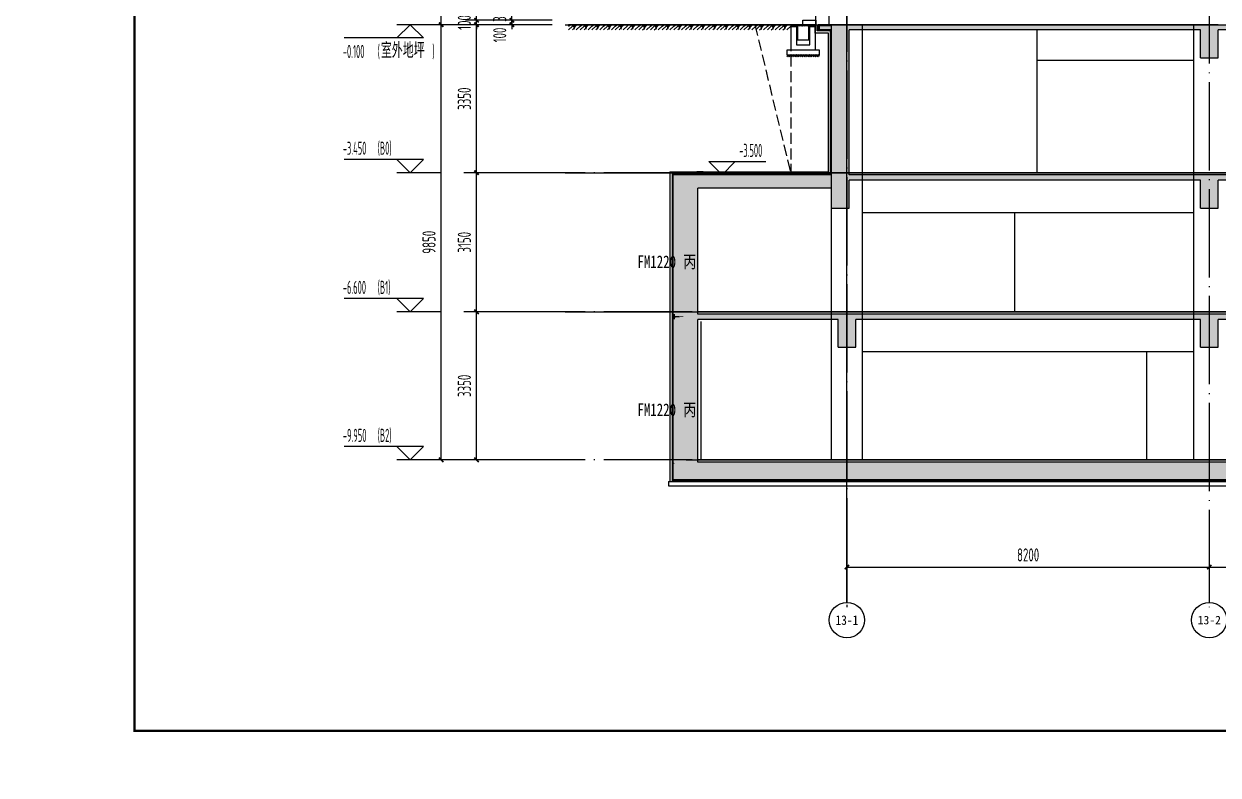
# Model space of a CAD drawing. Extents: x -19968 to 86481, y -139706 to -66979.
# Drawn here: x -18624 to 8400, y -139706 to -122702 of the extents above; entities that cross this region are included whole.
import ezdxf
from ezdxf.enums import TextEntityAlignment as Align

# ---------------------------------------------------------------- set-up
doc = ezdxf.new("R2010")
doc.units = 0
doc.header["$LTSCALE"] = 1000
doc.header["$MEASUREMENT"] = 0
doc.linetypes.add('DASH', pattern=[0.35, 0.25, -0.1])
doc.linetypes.add('DOTE', pattern=[2.42, 2, -0.2, 0.02, -0.2])
for name, color, linetype in [('01-标注_尺寸', 124, 'Continuous'), ('01-标注_标高', 200, 'Continuous'), ('01-标注_轴线坐标', 132, 'Continuous'), ('02-TEXT_标注', 130, 'Continuous'), ('02-TEXT_轴号', 7, 'Continuous'), ('05-填充_天正', 26, 'Continuous'), ('A-C_玻璃幕墙', 140, 'Continuous'), ('A-SUR_保温', 222, 'Continuous'), ('A-SUR_看线', 231, 'Continuous'), ('A-SUR_面层', 191, 'Continuous'), ('A-TECH_结构', 21, 'Continuous'), ('A_STR-砌块墙', 121, 'Continuous'), ('A_STR-砼墙', 51, 'Continuous'), ('AXIS_TEXT', 7, 'Continuous'), ('PUB_WALL', 9, 'Continuous'), ('构造物', 145, 'Continuous')]:
    doc.layers.add(name, color=color, linetype=linetype)
doc.layers.add('04-不打印_辅助线', color=165, linetype='Continuous', plot=False)
doc.layers.add('DIM_MODI', color=2, linetype='Continuous', plot=False)
doc.styles.add('_TCH_AXIS', font='STXIHEI_0.TTF', dxfattribs={"width": 0.75})
doc.styles.add('_TCH_DIM', font='ros1.shx', dxfattribs={"width": 0.75, "bigfont": 'jd.shx'})
doc.styles.add('_TCH_DIM_T3', font='ros1.shx', dxfattribs={"width": 0.705882, "bigfont": 'jd.shx'})
doc.styles.add('COMPLEX', font='COMPLEX')
doc.styles.get("Standard").update_dxf_attribs({"font": 'STXIHEI_0.TTF', "width": 0.75})
doc.dimstyles.new('_TCH_ARCH&&100', dxfattribs={"dimtxt": 297.5, "dimasz": 100, "dimexe": 250, "dimexo": 300, "dimgap": 126.25, "dimtad": 1, "dimdec": 0, "dimzin": 0, "dimdsep": 46, "dimtxsty": '_TCH_DIM_T3', "dimblk": 'ARCHTICK', "dimcen": 0.09, "dimclrt": 7, "dimazin": 2, "dimtfac": 1, "dimtdec": 0, "dimtix": 1, "dimtmove": 2, "dimatfit": 3, "dimfxl": 0, "dimtolj": 1, "dimtzin": 0, "dimarcsym": 0})
doc.dimstyles.new('_TCH_ARCH&&5', dxfattribs={"dimtxt": 14.875, "dimasz": 5, "dimexe": 12.5, "dimexo": 15, "dimgap": 5, "dimtad": 1, "dimdec": 0, "dimzin": 0, "dimdsep": 46, "dimtxsty": '_TCH_DIM_T3', "dimblk": 'ARCHTICK', "dimcen": 0.09, "dimclrt": 7, "dimazin": 2, "dimtfac": 1, "dimtdec": 0, "dimtix": 1, "dimtmove": 2, "dimatfit": 3, "dimfxl": 0, "dimtolj": 1, "dimtzin": 0, "dimarcsym": 0})
pattern_1 = [(45, (4697.017, 670), (-17.96051, 17.96051), []), (45, (4714.977, 670), (-17.96051, 17.96051), [12.7, -6.35])]

# ---------------------------------------------------------------- blocks, each defined once
blk = doc.blocks.new('图框-A1+1-4')
for points, const_width in [([(0, 0), (1051, 0), (1051, 594), (0, 594)], 0.05), ([(976, 584), (25, 584), (25, 10), (976, 10)], 0.5)]:
    blk.add_lwpolyline(points, close=True, dxfattribs=dict(const_width=const_width))
blk = doc.blocks.new('dartt')
at = {"transparency": 33554641}
h = blk.add_hatch(dxfattribs=at)
h.set_pattern_fill('ANSI32', color=26)
h.set_pattern_definition([(45, (1294.211, 122.3605), (-3.367596, 3.367596), []), (45, (1296.4563, 122.3605), (-3.367596, 3.367596), [])])
edge = h.paths.add_edge_path()
edge.add_arc((0, 21), 4, 0, 90)
edge.add_line((0, 25), (0, 0))
edge.add_line((0, 0), (25, 0))
edge.add_arc((21, 0), 4, 0, 90)
edge.add_line((21, 4), (4, 4))
edge.add_line((4, 4), (4, 21))
blk.add_lwpolyline([(0, 25), (0, 0), (25, 0)])
blk.add_lwpolyline([(0, 25), (0, 25, -0.414214), (4, 21), (4, 4), (21, 4, -0.414214), (25, 0), (25, 0)], format="xyb")
blk = doc.blocks.new('$LinePat$素土夯实')
at = {"color": 0}
for p, q in [((0, -210), (210, 0)), ((120, -300), (420, 0)), ((420, 0), (608, -188)), ((495, -300), (795, 0)), ((615, 0), (705, -90)), ((210, -210), (300, -300)), ((315, -105), (502, -293)), ((705, -300), (795, -210))]:
    blk.add_line(p, q, dxfattribs=at)
blk = doc.blocks.new('drsrtg')
at = {"layer": '05-填充_天正'}
h = blk.add_hatch(dxfattribs=at)
h.set_pattern_fill('ANSI33', color=256, scale=8)
h.set_pattern_definition([(45, (4711.517, 670), (-17.96051, 17.96051), []), (45, (4729.477, 670), (-17.96051, 17.96051), [12.7, -6.35])])
h.paths.add_polyline_path([(-608, 580), (-608, 550), (-513, 550), (-513, 580)])
h = blk.add_hatch(dxfattribs=at)
h.set_pattern_fill('ANSI33', color=256, scale=8)
h.set_pattern_definition(pattern_1)
h.paths.add_polyline_path([(-448, 550), (-448, 580), (-498, 580), (-498, 550)])
h = blk.add_hatch(dxfattribs=at)
h.set_pattern_fill('ANSI33', color=256, scale=8)
h.set_pattern_definition(pattern_1)
h.paths.add_polyline_path([(-383, 550), (-383, 580), (-433, 580), (-433, 550)])
h = blk.add_hatch(dxfattribs=at)
h.set_pattern_fill('ANSI33', color=256, scale=8)
h.set_pattern_definition(pattern_1)
h.paths.add_polyline_path([(-318, 550), (-318, 580), (-368, 580), (-368, 550)])
h = blk.add_hatch(dxfattribs=at)
h.set_pattern_fill('ANSI33', color=256, scale=8)
h.set_pattern_definition(pattern_1)
h.paths.add_polyline_path([(-253, 550), (-253, 580), (-303, 580), (-303, 550)])
h = blk.add_hatch(dxfattribs=at)
h.set_pattern_fill('ANSI33', color=256, scale=8)
h.set_pattern_definition([(45, (4721.517, 670), (-17.96051, 17.96051), []), (45, (4739.477, 670), (-17.96051, 17.96051), [12.7, -6.35])])
h.paths.add_polyline_path([(-108, 550), (-108, 580), (-238, 580), (-238, 550)])
blk.add_lwpolyline([(-500, 550), (-500, 240), (-240, 240), (-240, 550)], dxfattribs=at)
at = {"layer": 'A-SUR_面层'}
for p, q in [((-108, 580), (-608, 580)), ((-608, 550), (-608, 580)), ((-108, 550), (-608, 550)), ((-513, 550), (-513, 580)), ((-498, 550), (-498, 580)), ((-448, 550), (-448, 580)), ((-433, 550), (-433, 580)), ((-383, 550), (-383, 580)), ((-368, 550), (-368, 580)), ((-318, 550), (-318, 580)), ((-303, 550), (-303, 580)), ((-253, 550), (-253, 580)), ((-238, 550), (-238, 580)), ((-108, 550), (-108, 580))]:
    blk.add_line(p, q, dxfattribs=at)
at = {"layer": 'A_STR-砌块墙'}
for points in [[(-640, 540), (-520, 540), (-520, 120), (-220, 120), (-220, 540), (-100, 540), (-100, 0), (-640, 0), (-640, 540)], [(-100, 0), (-740, 0), (-740, -100), (0, -100), (0, 0), (-520, 0)]]:
    blk.add_lwpolyline(points, dxfattribs=at)
at = {"layer": 'A-SUR_看线', "xscale": -0.1861635220123852, "yscale": 0.1666666666666667, "zscale": 0.1666666666666667}
for p in [(-592, -100), (-444, -100), (-296, -100), (-148, -100), (0, -100)]:
    blk.add_blockref('$LinePat$素土夯实', p, dxfattribs=at)
at = {"layer": '构造物', "linetype": 'DASH', "ltscale": 0.2}
blk.add_blockref('dartt', (-620, 540), dxfattribs=at)
at = {"layer": '构造物', "linetype": 'DASH', "ltscale": 0.2, "xscale": -1}
blk.add_blockref('dartt', (-100, 540), dxfattribs=at)
blk = doc.blocks.new('_ArchTick')
at = {"color": 0, "linetype": 'ByBlock', "const_width": 0.4}
blk.add_lwpolyline([(-0.5, -0.5), (0.5, 0.5)], dxfattribs=at)
blk = doc.blocks.new('*D52')
at = {"layer": '01-标注_轴线坐标', "color": 0, "lineweight": -2, "transparency": 16777216}
for p, q in [((-6672, -129220), (-8632, -129220)), ((-8382, -132570), (-8382, -129220)), ((-6672, -132570), (-8632, -132570))]:
    blk.add_line(p, q, dxfattribs=at)
at = {"layer": 'Defpoints', "color": 0, "transparency": 16777216}
for p in [(-8382, -129220), (-6372, -129220), (-6372, -132570)]:
    blk.add_point(p, dxfattribs=at)
at = {"layer": '01-标注_轴线坐标', "color": 0, "lineweight": -2, "transparency": 16777216, "xscale": 100, "yscale": 100, "zscale": 100}
for p, rotation in [((-8382, -129220), 90), ((-8382, -132570), 270)]:
    blk.add_blockref('_ArchTick', p, dxfattribs=dict(at, rotation=rotation))
at = {"layer": '01-标注_轴线坐标', "color": 7, "transparency": 16777216, "insert": (-8657, -130895), "char_height": 297.5, "attachment_point": 5, "rotation": 90, "style": '_TCH_DIM_T3'}
blk.add_mtext('\\A1;3350', dxfattribs=at)
blk = doc.blocks.new('*D53')
at = {"layer": '01-标注_轴线坐标', "color": 0, "lineweight": -2, "transparency": 16777216}
for p, q in [((-6672, -126070), (-8632, -126070)), ((-8382, -129220), (-8382, -126070)), ((-6672, -129220), (-8632, -129220))]:
    blk.add_line(p, q, dxfattribs=at)
at = {"layer": 'Defpoints', "color": 0, "transparency": 16777216}
for p in [(-8382, -126070), (-6372, -126070), (-6372, -129220)]:
    blk.add_point(p, dxfattribs=at)
at = {"layer": '01-标注_轴线坐标', "color": 0, "lineweight": -2, "transparency": 16777216, "xscale": 100, "yscale": 100, "zscale": 100}
for p, rotation in [((-8382, -126070), 90), ((-8382, -129220), 270)]:
    blk.add_blockref('_ArchTick', p, dxfattribs=dict(at, rotation=rotation))
at = {"layer": '01-标注_轴线坐标', "color": 7, "transparency": 16777216, "insert": (-8657, -127645), "char_height": 297.5, "attachment_point": 5, "rotation": 90, "style": '_TCH_DIM_T3'}
blk.add_mtext('\\A1;3150', dxfattribs=at)
blk = doc.blocks.new('*D54')
at = {"layer": '01-标注_轴线坐标', "color": 0, "lineweight": -2, "transparency": 16777216}
for p, q in [((-6672, -122720), (-8632, -122720)), ((-8382, -126070), (-8382, -122720)), ((-6672, -126070), (-8632, -126070))]:
    blk.add_line(p, q, dxfattribs=at)
at = {"layer": 'Defpoints', "color": 0, "transparency": 16777216}
for p in [(-8382, -122720), (-6372, -122720), (-6372, -126070)]:
    blk.add_point(p, dxfattribs=at)
at = {"layer": '01-标注_轴线坐标', "color": 0, "lineweight": -2, "transparency": 16777216, "xscale": 100, "yscale": 100, "zscale": 100}
for p, rotation in [((-8382, -122720), 90), ((-8382, -126070), 270)]:
    blk.add_blockref('_ArchTick', p, dxfattribs=dict(at, rotation=rotation))
at = {"layer": '01-标注_轴线坐标', "color": 7, "transparency": 16777216, "insert": (-8657, -124395), "char_height": 297.5, "attachment_point": 5, "rotation": 90, "style": '_TCH_DIM_T3'}
blk.add_mtext('\\A1;3350', dxfattribs=at)
blk = doc.blocks.new('*D55')
at = {"layer": '01-标注_轴线坐标', "color": 0, "lineweight": -2, "transparency": 16777216}
for p, q in [((-6672, -122620), (-8632, -122620)), ((-8382, -122620), (-8382, -122520)), ((-8382, -122720), (-8382, -122620)), ((-6672, -122720), (-8632, -122720)), ((-8382, -122720), (-8382, -122820))]:
    blk.add_line(p, q, dxfattribs=at)
at = {"layer": 'Defpoints', "color": 0, "transparency": 16777216}
for p in [(-8382, -122620), (-6372, -122620), (-6372, -122720)]:
    blk.add_point(p, dxfattribs=at)
at = {"layer": '01-标注_轴线坐标', "color": 0, "lineweight": -2, "transparency": 16777216, "xscale": 100, "yscale": 100, "zscale": 100}
for p, rotation in [((-8382, -122620), 270), ((-8382, -122720), 90)]:
    blk.add_blockref('_ArchTick', p, dxfattribs=dict(at, rotation=rotation))
at = {"layer": '01-标注_轴线坐标', "color": 7, "transparency": 16777216, "insert": (-8657, -122670), "char_height": 297.5, "attachment_point": 5, "rotation": 90, "style": '_TCH_DIM_T3'}
blk.add_mtext('\\A1;100', dxfattribs=at)
blk = doc.blocks.new('*D59')
at = {"layer": '01-标注_轴线坐标', "color": 0, "lineweight": -2, "transparency": 16777216}
for p, q in [((-7472, -122720), (-9432, -122720)), ((-9182, -132570), (-9182, -122720)), ((-7472, -132570), (-9432, -132570))]:
    blk.add_line(p, q, dxfattribs=at)
at = {"layer": 'Defpoints', "color": 0, "transparency": 16777216}
for p in [(-9182, -122720), (-7172, -122720), (-7172, -132570)]:
    blk.add_point(p, dxfattribs=at)
at = {"layer": '01-标注_轴线坐标', "color": 0, "lineweight": -2, "transparency": 16777216, "xscale": 100, "yscale": 100, "zscale": 100}
for p, rotation in [((-9182, -122720), 90), ((-9182, -132570), 270)]:
    blk.add_blockref('_ArchTick', p, dxfattribs=dict(at, rotation=rotation))
at = {"layer": '01-标注_轴线坐标', "color": 7, "transparency": 16777216, "insert": (-9457, -127645), "char_height": 297.5, "attachment_point": 5, "rotation": 90, "style": '_TCH_DIM_T3'}
blk.add_mtext('\\A1;9850', dxfattribs=at)
blk = doc.blocks.new('*D60')
at = {"layer": '01-标注_轴线坐标', "color": 0, "lineweight": -2, "transparency": 16777216}
for p, q in [((-7472, -111920), (-9432, -111920)), ((-9182, -122720), (-9182, -111920)), ((-7472, -122720), (-9432, -122720))]:
    blk.add_line(p, q, dxfattribs=at)
at = {"layer": 'Defpoints', "color": 0, "transparency": 16777216}
for p in [(-9182, -111920), (-7172, -111920), (-7172, -122720)]:
    blk.add_point(p, dxfattribs=at)
at = {"layer": '01-标注_轴线坐标', "color": 0, "lineweight": -2, "transparency": 16777216, "xscale": 100, "yscale": 100, "zscale": 100}
for p, rotation in [((-9182, -111920), 90), ((-9182, -122720), 270)]:
    blk.add_blockref('_ArchTick', p, dxfattribs=dict(at, rotation=rotation))
at = {"layer": '01-标注_轴线坐标', "color": 7, "transparency": 16777216, "insert": (-9457, -117320), "char_height": 297.5, "attachment_point": 5, "rotation": 90, "style": '_TCH_DIM_T3'}
blk.add_mtext('\\A1;10800', dxfattribs=at)
blk = doc.blocks.new('_AXISO')
blk.add_circle((0, 0), 0.5)
at = {"layer": 'AXIS_TEXT', "style": 'COMPLEX', "width": 1.041667}
blk.add_attdef('A', text='', height=0.56, dxfattribs=at).set_placement((-0.25, -0.28), (0.25, -0.28), align=Align.FIT)
blk = doc.blocks.new('*D62')
at = {"layer": '01-标注_轴线坐标', "color": 0, "lineweight": -2, "transparency": 16777216}
for p, q in [((0, -134253), (0, -135247)), ((8200, -134253), (8200, -135247)), ((0, -134997), (8200, -134997))]:
    blk.add_line(p, q, dxfattribs=at)
at = {"layer": 'Defpoints', "color": 0, "transparency": 16777216}
for p in [(0, -133953), (8200, -133953), (8200, -134997)]:
    blk.add_point(p, dxfattribs=at)
at = {"layer": '01-标注_轴线坐标', "color": 0, "lineweight": -2, "transparency": 16777216, "xscale": 100, "yscale": 100, "zscale": 100, "rotation": 180}
blk.add_blockref('_ArchTick', (0, -134997), dxfattribs=at)
at = {"layer": '01-标注_轴线坐标', "color": 0, "lineweight": -2, "transparency": 16777216, "xscale": 100, "yscale": 100, "zscale": 100}
blk.add_blockref('_ArchTick', (8200, -134997), dxfattribs=at)
at = {"layer": '01-标注_轴线坐标', "color": 7, "transparency": 16777216, "insert": (4100, -134722), "char_height": 297.5, "attachment_point": 5, "style": '_TCH_DIM_T3'}
blk.add_mtext('\\A1;8200', dxfattribs=at)
blk = doc.blocks.new('*D63')
at = {"layer": '01-标注_轴线坐标', "color": 0, "lineweight": -2, "transparency": 16777216}
for p, q in [((8200, -134253), (8200, -135247)), ((12700, -134253), (12700, -135247)), ((8200, -134997), (12700, -134997))]:
    blk.add_line(p, q, dxfattribs=at)
at = {"layer": 'Defpoints', "color": 0, "transparency": 16777216}
for p in [(8200, -133953), (12700, -133953), (12700, -134997)]:
    blk.add_point(p, dxfattribs=at)
at = {"layer": '01-标注_轴线坐标', "color": 0, "lineweight": -2, "transparency": 16777216, "xscale": 100, "yscale": 100, "zscale": 100, "rotation": 180}
blk.add_blockref('_ArchTick', (8200, -134997), dxfattribs=at)
at = {"layer": '01-标注_轴线坐标', "color": 0, "lineweight": -2, "transparency": 16777216, "xscale": 100, "yscale": 100, "zscale": 100}
blk.add_blockref('_ArchTick', (12700, -134997), dxfattribs=at)
at = {"layer": '01-标注_轴线坐标', "color": 7, "transparency": 16777216, "insert": (10450, -134722), "char_height": 297.5, "attachment_point": 5, "style": '_TCH_DIM_T3'}
blk.add_mtext('\\A1;4500', dxfattribs=at)
blk = doc.blocks.new('*D79')
at = {"layer": '01-标注_尺寸', "color": 0, "lineweight": -2, "transparency": 16777216}
for p, q in [((-7112, -122620), (-7832, -122620)), ((-7582, -122620), (-7582, -122520)), ((-7582, -122720), (-7582, -122620)), ((-7112, -122720), (-7832, -122720)), ((-7582, -122720), (-7582, -122820))]:
    blk.add_line(p, q, dxfattribs=at)
at = {"layer": 'Defpoints', "color": 0, "transparency": 16777216}
for p in [(-7582, -122620), (-6812, -122620), (-6812, -122720)]:
    blk.add_point(p, dxfattribs=at)
at = {"layer": '01-标注_尺寸', "color": 0, "lineweight": -2, "transparency": 16777216, "xscale": 100, "yscale": 100, "zscale": 100}
for p, rotation in [((-7582, -122620), 270), ((-7582, -122720), 90)]:
    blk.add_blockref('_ArchTick', p, dxfattribs=dict(at, rotation=rotation))
at = {"layer": '01-标注_尺寸', "color": 7, "transparency": 16777216, "insert": (-7857, -122954), "char_height": 297.5, "attachment_point": 5, "rotation": 90, "style": '_TCH_DIM_T3'}
blk.add_mtext('\\A1;100', dxfattribs=at)
blk = doc.blocks.new('*D80')
at = {"layer": '01-标注_尺寸', "color": 0, "lineweight": -2, "transparency": 16777216}
for p, q in [((-7112, -122320), (-7832, -122320)), ((-7582, -122320), (-7582, -122220)), ((-7582, -122620), (-7582, -122320)), ((-7112, -122620), (-7832, -122620)), ((-7582, -122620), (-7582, -122720))]:
    blk.add_line(p, q, dxfattribs=at)
at = {"layer": 'Defpoints', "color": 0, "transparency": 16777216}
for p in [(-7582, -122320), (-6812, -122320), (-6812, -122620)]:
    blk.add_point(p, dxfattribs=at)
at = {"layer": '01-标注_尺寸', "color": 0, "lineweight": -2, "transparency": 16777216, "xscale": 100, "yscale": 100, "zscale": 100}
for p, rotation in [((-7582, -122320), 270), ((-7582, -122620), 90)]:
    blk.add_blockref('_ArchTick', p, dxfattribs=dict(at, rotation=rotation))
at = {"layer": '01-标注_尺寸', "color": 7, "transparency": 16777216, "insert": (-7857, -122470), "char_height": 297.5, "attachment_point": 5, "rotation": 90, "style": '_TCH_DIM_T3'}
blk.add_mtext('\\A1;300', dxfattribs=at)
blk = doc.blocks.new('*D167')
at = {"layer": '01-标注_尺寸', "color": 0, "lineweight": -2, "transparency": 16777216}
for p, q in [((-3251, -126100), (-3398, -126100)), ((-3251, -126120), (-3398, -126120)), ((-3386, -126100), (-3386, -126095)), ((-3386, -126120), (-3386, -126100)), ((-3386, -126120), (-3386, -126125))]:
    blk.add_line(p, q, dxfattribs=at)
at = {"layer": 'Defpoints', "color": 0, "transparency": 16777216}
for p in [(-3386, -126100), (-3236, -126100), (-3236, -126120)]:
    blk.add_point(p, dxfattribs=at)
at = {"layer": '01-标注_尺寸', "color": 0, "lineweight": -2, "transparency": 16777216, "xscale": 5, "yscale": 5, "zscale": 5}
for p, rotation in [((-3386, -126100), 270), ((-3386, -126120), 90)]:
    blk.add_blockref('_ArchTick', p, dxfattribs=dict(at, rotation=rotation))
at = {"layer": '01-标注_尺寸', "color": 7, "transparency": 16777216, "insert": (-3398, -126110), "char_height": 14.9, "attachment_point": 5, "rotation": 90, "style": '_TCH_DIM_T3'}
blk.add_mtext('\\A1;20', dxfattribs=at)
blk = doc.blocks.new('*D168')
at = {"layer": '01-标注_尺寸', "color": 0, "lineweight": -2, "transparency": 16777216}
for p, q in [((-3251, -126050), (-3398, -126050)), ((-3251, -126100), (-3398, -126100)), ((-3386, -126100), (-3386, -126050))]:
    blk.add_line(p, q, dxfattribs=at)
at = {"layer": 'Defpoints', "color": 0, "transparency": 16777216}
for p in [(-3386, -126050), (-3236, -126050), (-3236, -126100)]:
    blk.add_point(p, dxfattribs=at)
at = {"layer": '01-标注_尺寸', "color": 0, "lineweight": -2, "transparency": 16777216, "xscale": 5, "yscale": 5, "zscale": 5}
for p, rotation in [((-3386, -126050), 90), ((-3386, -126100), 270)]:
    blk.add_blockref('_ArchTick', p, dxfattribs=dict(at, rotation=rotation))
at = {"layer": '01-标注_尺寸', "color": 7, "transparency": 16777216, "insert": (-3398, -126075), "char_height": 14.9, "attachment_point": 5, "rotation": 90, "style": '_TCH_DIM_T3'}
blk.add_mtext('\\A1;50', dxfattribs=at)
blk = doc.blocks.new('$LinePat$自然土壤')
at = {"color": 0}
for p, q in [((0, -90), (71, -19)), ((0, -300), (211, -89)), ((210, -300), (286, -224)), ((420, -300), (630, -90))]:
    blk.add_line(p, q, dxfattribs=at)
for points in [[(0, 0), (630, 0), (168, -45), (462, -45)], [(168, -45), (462, -45), (252, -132), (378, -132)], [(252, -132), (378, -132), (315, -300)]]:
    blk.add_solid(points, dxfattribs=at)

msp = doc.modelspace()

# ---------------------------------------------------------------- hatches: boundary and pattern name
at = {"layer": '05-填充_天正'}
for points in [[(-216.7, -122799.9), (-350, -122759.9), (-350, -122719.9), (-650, -122719.9), (-650, -122839.9), (-350, -122839.9), (-310, -122799.9)], [(8266.7, -122799.9), (8400, -122759.9), (8400, -122719.9), (-350, -122719.9), (-350, -122759.9), (-216.7, -122799.9), (10, -122799.9), (50, -122839.9), (8000, -122839.9), (8040, -122799.9)], [(-150, -126224.9), (10, -126159.9), (50, -126119.9), (50, -122839.9), (10, -122799.9), (-310, -122799.9), (-350, -122839.9), (-350, -126119.9), (-310, -126159.9)], [(8000, -123469.9), (8400, -123469.9), (8400, -122839.9), (8360, -122799.9), (8040, -122799.9), (8000, -122839.9)], [(12633.3, -122799.9), (12500, -122759.9), (12500, -122719.9), (8400, -122719.9), (8400, -122759.9), (8266.7, -122799.9), (8360, -122799.9), (8400, -122839.9), (12500, -122839.9), (12540, -122799.9)], [(-3655, -129329.9), (-3416, -129309.9), (-3376, -129269.9), (-3376, -126419.9), (-3416, -126379.9), (-3894, -126159.9), (-3934, -126119.9), (-3934, -129269.9), (-3894, -129309.9)], [(-150, -126224.9), (-310, -126159.9), (-350, -126119.9), (-3934, -126119.9), (-3894, -126159.9), (-3416, -126379.9), (-3376, -126419.9), (-350, -126419.9), (-310, -126379.9)], [(-350, -126869.9), (50, -126869.9), (50, -126239.9), (10, -126199.9), (-150, -126224.9), (-310, -126379.9), (-350, -126419.9)], [(8266.7, -126199.9), (8400, -126159.9), (8400, -126119.9), (50, -126119.9), (10, -126159.9), (-150, -126224.9), (10, -126199.9), (50, -126239.9), (8000, -126239.9), (8040, -126199.9)], [(8000, -126869.9), (8400, -126869.9), (8400, -126239.9), (8360, -126199.9), (8040, -126199.9), (8000, -126239.9)], [(12633.3, -126199.9), (12500, -126159.9), (12500, -126119.9), (8400, -126119.9), (8400, -126159.9), (8266.7, -126199.9), (8360, -126199.9), (8400, -126239.9), (12500, -126239.9), (12540, -126199.9)], [(-3655, -129329.9), (-3894, -129309.9), (-3934, -129269.9), (-3934, -129389.9), (-3894, -129349.9)], [(-3614.7, -132753.2), (-3416, -132659.9), (-3376, -132619.9), (-3376, -129389.9), (-3416, -129349.9), (-3655, -129329.9), (-3894, -129349.9), (-3934, -129389.9), (-3934, -132619.9), (-3894, -132659.9)], [(66.7, -129349.9), (200, -129309.9), (200, -129269.9), (-3376, -129269.9), (-3416, -129309.9), (-3655, -129329.9), (-3416, -129349.9), (-3376, -129389.9), (-200, -129389.9), (-160, -129349.9)], [(-200, -130019.9), (200, -130019.9), (200, -129389.9), (160, -129349.9), (-160, -129349.9), (-200, -129389.9)], [(8266.7, -129349.9), (8400, -129309.9), (8400, -129269.9), (200, -129269.9), (200, -129309.9), (66.7, -129349.9), (160, -129349.9), (200, -129389.9), (8000, -129389.9), (8040, -129349.9)], [(8000, -130019.9), (8400, -130019.9), (8400, -129389.9), (8360, -129349.9), (8040, -129349.9), (8000, -129389.9)], [(12633.3, -129349.9), (12500, -129309.9), (12500, -129269.9), (8400, -129269.9), (8400, -129309.9), (8266.7, -129349.9), (8360, -129349.9), (8400, -129389.9), (12500, -129389.9), (12540, -129349.9)], [(-3614.7, -132753.2), (-3894, -132659.9), (-3934, -132619.9), (-3934, -132619.9), (-3934, -133019.9), (-3534, -133019.9), (-3534, -132979.9)], [(39700, -133019.9), (39700, -132619.9), (-3376, -132619.9), (-3416, -132659.9), (-3614.7, -132753.2), (-3534, -132979.9), (-3534, -133019.9)]]:
    msp.add_hatch(color=256, dxfattribs=at).paths.add_polyline_path(points)
at = {"layer": 'PUB_WALL'}
for points in [[(-350, -122719.9), (-650, -122719.9), (-650, -122759.9), (-350, -122759.9)], [(-650, -122839.9), (-650, -122719.9), (-610, -122719.9), (-610, -122839.9)], [(-350, -122839.9), (-650, -122839.9), (-650, -122799.9), (-310, -122799.9)], [(8400, -122719.9), (-350, -122719.9), (-350, -122759.9), (8400, -122759.9)], [(-350, -126119.9), (-350, -122839.9), (-310, -122799.9), (-310, -126159.9)], [(50, -126119.9), (50, -122839.9), (10, -122799.9), (10, -126159.9)], [(8000, -122839.9), (50, -122839.9), (10, -122799.9), (8040, -122799.9)], [(8000, -123469.9), (8000, -122839.9), (8040, -122799.9), (8040, -123469.9)], [(8400, -123469.9), (8400, -122839.9), (8360, -122799.9), (8360, -123469.9)], [(12500, -122839.9), (8400, -122839.9), (8360, -122799.9), (12540, -122799.9)], [(8000, -123469.9), (8400, -123469.9), (8400, -123429.9), (8000, -123429.9)], [(-3934, -129269.9), (-3934, -126119.9), (-3894, -126159.9), (-3894, -129309.9)], [(-350, -126119.9), (-3934, -126119.9), (-3894, -126159.9), (-310, -126159.9)], [(8400, -126119.9), (50, -126119.9), (10, -126159.9), (8400, -126159.9)], [(50, -126869.9), (50, -126239.9), (10, -126199.9), (10, -126869.9)], [(8000, -126239.9), (50, -126239.9), (10, -126199.9), (8040, -126199.9)], [(8000, -126869.9), (8000, -126239.9), (8040, -126199.9), (8040, -126869.9)], [(8400, -126869.9), (8400, -126239.9), (8360, -126199.9), (8360, -126869.9)], [(12500, -126239.9), (8400, -126239.9), (8360, -126199.9), (12540, -126199.9)], [(12500, -126119.9), (8400, -126119.9), (8400, -126159.9), (12500, -126159.9)], [(-3376, -129269.9), (-3376, -126419.9), (-3416, -126379.9), (-3416, -129309.9)], [(-350, -126419.9), (-3376, -126419.9), (-3416, -126379.9), (-310, -126379.9)], [(-350, -126869.9), (-350, -126419.9), (-310, -126379.9), (-310, -126869.9)], [(-350, -126869.9), (50, -126869.9), (50, -126829.9), (-350, -126829.9)], [(8000, -126869.9), (8400, -126869.9), (8400, -126829.9), (8000, -126829.9)], [(-3934, -129269.9), (-3934, -129269.9), (-3934, -129309.9), (-3894, -129309.9)], [(-3934, -129389.9), (-3934, -129269.9), (-3894, -129269.9), (-3894, -129389.9)], [(-3934, -132619.9), (-3934, -129389.9), (-3894, -129349.9), (-3894, -132659.9)], [(-3934, -129389.9), (-3934, -129389.9), (-3934, -129349.9), (-3894, -129349.9)], [(200, -129269.9), (-3376, -129269.9), (-3416, -129309.9), (200, -129309.9)], [(-200, -129389.9), (-3376, -129389.9), (-3416, -129349.9), (-160, -129349.9)], [(-3376, -132619.9), (-3376, -129389.9), (-3416, -129349.9), (-3416, -132659.9)], [(-200, -130019.9), (-200, -129389.9), (-160, -129349.9), (-160, -130019.9)], [(200, -130019.9), (200, -129389.9), (160, -129349.9), (160, -130019.9)], [(8000, -129389.9), (200, -129389.9), (160, -129349.9), (8040, -129349.9)], [(8400, -129269.9), (200, -129269.9), (200, -129309.9), (8400, -129309.9)], [(8000, -130019.9), (8000, -129389.9), (8040, -129349.9), (8040, -130019.9)], [(12500, -129389.9), (8400, -129389.9), (8360, -129349.9), (12540, -129349.9)], [(8400, -130019.9), (8400, -129389.9), (8360, -129349.9), (8360, -130019.9)], [(12500, -129269.9), (8400, -129269.9), (8400, -129309.9), (12500, -129309.9)], [(-200, -130019.9), (200, -130019.9), (200, -129979.9), (-200, -129979.9)], [(8000, -130019.9), (8400, -130019.9), (8400, -129979.9), (8000, -129979.9)], [(-3934, -132619.9), (-3934, -132619.9), (-3934, -132659.9), (-3894, -132659.9)], [(-3934, -133019.9), (-3934, -132619.9), (-3894, -132619.9), (-3894, -133019.9)], [(39700, -132619.9), (-3376, -132619.9), (-3416, -132659.9), (39700, -132659.9)], [(-3534, -133019.9), (-3934, -133019.9), (-3934, -132979.9), (-3534, -132979.9)], [(39700, -133019.9), (-3534, -133019.9), (-3534, -132979.9), (39700, -132979.9)]]:
    msp.add_hatch(color=256, dxfattribs=at).paths.add_polyline_path(points)

# ---------------------------------------------------------------- linework, layer by layer
at = {"layer": '01-标注_标高'}
for p, q in [((-9882.4, -122719.9), (-10182.4, -123019.9)), ((-9182.4, -122719.9), (-10182.4, -122719.9)), ((-9882.4, -122719.9), (-9582.4, -123019.9)), ((-9582.4, -123019.9), (-11377.4, -123019.9)), ((-9582.4, -125769.9), (-11377.4, -125769.9)), ((-9882.4, -126069.9), (-10182.4, -125769.9)), ((-9882.4, -126069.9), (-9582.4, -125769.9)), ((-2825, -126119.9), (-3125, -125819.9)), ((-3125, -125819.9), (-1836, -125819.9)), ((-2825, -126119.9), (-2525, -125819.9)), ((-9182.4, -126069.9), (-10182.4, -126069.9)), ((-9582.4, -128919.9), (-11377.4, -128919.9)), ((-9882.4, -129219.9), (-10182.4, -128919.9)), ((-9882.4, -129219.9), (-9582.4, -128919.9)), ((-9182.4, -129219.9), (-10182.4, -129219.9)), ((-9582.4, -132269.9), (-11377.4, -132269.9)), ((-9882.4, -132569.9), (-10182.4, -132269.9)), ((-9882.4, -132569.9), (-9582.4, -132269.9)), ((-9182.4, -132569.9), (-10182.4, -132569.9))]:
    msp.add_line(p, q, dxfattribs=at)
at = {"layer": '01-标注_轴线坐标'}
for p, q in [((0, -133721), (0, -135797)), ((8200, -133721), (8200, -135797))]:
    msp.add_line(p, q, dxfattribs=at)
at = {"layer": '04-不打印_辅助线'}
msp.add_line((0, -135797), (0, -108578.5), dxfattribs=at)
for points in [[(-6372.5, -122719.9), (69344.6, -122719.9)], [(-6372.5, -126069.9), (69344.6, -126069.9)], [(-6372.5, -129219.9), (69344.6, -129219.9)]]:
    msp.add_lwpolyline(points, dxfattribs=at)
at = {"layer": 'A-C_玻璃幕墙'}
for p, q in [((-700, -122719.9), (-700, -111919.9)), ((-400, -122719.9), (-400, -119219.9))]:
    msp.add_line(p, q, dxfattribs=at)
at = {"layer": 'A-SUR_保温'}
for p, q in [((-4004, -126049.9), (-4004, -133059.9)), ((-3954, -126099.9), (-3954, -133059.9)), ((8400, -126069.9), (50, -126069.9)), ((12500, -126069.9), (8400, -126069.9)), ((200, -129219.9), (-3376, -129219.9)), ((8400, -129219.9), (200, -129219.9)), ((12500, -129219.9), (8400, -129219.9)), ((-3934, -132569.9), (-3934, -132569.9)), ((39600, -132569.9), (-3376, -132569.9)), ((-3954, -133039.9), (67070, -133039.9))]:
    msp.add_line(p, q, dxfattribs=at)
for points in [[(-4004, -126049.9), (-420, -126049.9), (-420, -122909.9), (-720, -122909.9), (-720, -122719.9)], [(-3954, -126099.9), (-370, -126099.9), (-370, -122859.9), (-670, -122859.9), (-670, -122719.9)], [(-720, -122719.9), (-650, -122719.9)], [(-4034, -133059.9), (67200, -133059.9)], [(-4034, -133059.9), (-4034, -133159.9)], [(-4034, -133159.9), (67200, -133159.9)]]:
    msp.add_lwpolyline(points, dxfattribs=at)
at = {"layer": 'A-SUR_保温', "linetype": 'DASH'}
for points in [[(-2081.9, -122719.9), (-1270, -126099.9)], [(-1270, -122719.9), (-1270, -126099.9)]]:
    msp.add_lwpolyline(points, dxfattribs=at)
at = {"layer": 'A-SUR_看线'}
msp.add_line((3800, -129219.9), (3800, -126969.9), dxfattribs=at)
for points in [[(-1000, -122719.9), (-1000, -122619.9), (-700, -122619.9), (-700, -122719.9)], [(4300, -122839.9), (4300, -126069.9)], [(-3300, -132569.9), (-3300, -129439.9)], [(6779, -130119.9), (6779, -132569.9)]]:
    msp.add_lwpolyline(points, dxfattribs=at)
at = {"layer": 'A-SUR_面层'}
for points in [[(-400, -126069.9), (57800, -126069.9)], [(-3634, -129219.9), (66700, -129219.9)], [(-3634, -132569.9), (39650, -132569.9)]]:
    msp.add_lwpolyline(points, dxfattribs=at)
at = {"layer": 'A-TECH_结构'}
for p, q in [((-350, -132569.9), (-350, -122719.9)), ((350, -132569.9), (350, -122719.9)), ((7850, -132569.9), (7850, -122719.9))]:
    msp.add_line(p, q, dxfattribs=at)
for points in [[(4300, -123519.9), (7850, -123519.9)], [(350, -126969.9), (7850, -126969.9)], [(350, -130119.9), (7850, -130119.9)]]:
    msp.add_lwpolyline(points, dxfattribs=at)
at = {"layer": 'A_STR-砌块墙'}
msp.add_lwpolyline([(-1228, -122719.9), (-6300, -122719.9)], dxfattribs=at)
at = {"layer": 'A_STR-砼墙'}
for p, q in [((-350, -122719.9), (-650, -122719.9)), ((-650, -122839.9), (-650, -122719.9)), ((-350, -122839.9), (-650, -122839.9)), ((8400, -122719.9), (-350, -122719.9)), ((-350, -126119.9), (-350, -122839.9)), ((50, -126119.9), (50, -122839.9)), ((8000, -122839.9), (50, -122839.9)), ((8000, -123469.9), (8000, -122839.9)), ((8400, -123469.9), (8400, -122839.9)), ((12500, -122839.9), (8400, -122839.9)), ((8000, -123469.9), (8400, -123469.9)), ((-3934, -129269.9), (-3934, -126119.9)), ((-350, -126119.9), (-3934, -126119.9)), ((8400, -126119.9), (50, -126119.9)), ((12500, -126119.9), (8400, -126119.9)), ((-3376, -129269.9), (-3376, -126419.9)), ((-350, -126419.9), (-3376, -126419.9)), ((-350, -126869.9), (-350, -126419.9)), ((50, -126869.9), (50, -126239.9)), ((8000, -126239.9), (50, -126239.9)), ((8000, -126869.9), (8000, -126239.9)), ((8400, -126869.9), (8400, -126239.9)), ((12500, -126239.9), (8400, -126239.9)), ((-350, -126869.9), (50, -126869.9)), ((8000, -126869.9), (8400, -126869.9)), ((-3934, -129269.9), (-3934, -129269.9)), ((-3934, -129389.9), (-3934, -129269.9)), ((-3934, -132619.9), (-3934, -129389.9)), ((-3934, -129389.9), (-3934, -129389.9)), ((200, -129269.9), (-3376, -129269.9)), ((-200, -129389.9), (-3376, -129389.9)), ((-3376, -132619.9), (-3376, -129389.9)), ((-200, -130019.9), (-200, -129389.9)), ((8400, -129269.9), (200, -129269.9)), ((200, -130019.9), (200, -129389.9)), ((8000, -129389.9), (200, -129389.9)), ((8000, -130019.9), (8000, -129389.9)), ((12500, -129269.9), (8400, -129269.9)), ((12500, -129389.9), (8400, -129389.9)), ((8400, -130019.9), (8400, -129389.9)), ((-200, -130019.9), (200, -130019.9)), ((8000, -130019.9), (8400, -130019.9)), ((-3934, -132619.9), (-3934, -132619.9)), ((-3934, -133019.9), (-3934, -132619.9)), ((39700, -132619.9), (-3376, -132619.9)), ((-3534, -133019.9), (-3934, -133019.9)), ((39700, -133019.9), (-3534, -133019.9))]:
    msp.add_line(p, q, dxfattribs=at)
at = {"layer": 'DIM_MODI', "color": 24, "linetype": 'DOTE'}
for p, q in [((76355.8, -126069.9), (-8672.4, -126069.9)), ((76355.8, -129219.9), (-8672.4, -129219.9)), ((76355.8, -132569.9), (-8672.4, -132569.9))]:
    msp.add_line(p, q, dxfattribs=at)
for points in [[(0, -109234), (0, -135908.1)], [(8200, -111919.9), (8200, -135908.1)]]:
    msp.add_lwpolyline(points, dxfattribs=at)

# ---------------------------------------------------------------- block references
at = {"xscale": 100, "yscale": 100, "zscale": 100}
msp.add_blockref('图框-A1+1-4', (-18622, -139704), dxfattribs=at)
msp.add_blockref('drsrtg', (-620, -123299.9))
at = {"layer": '01-标注_轴线坐标'}
ref = msp.add_blockref('_AXISO', (0, -136197), dxfattribs=dict(at, xscale=800, yscale=800, zscale=800))
ref.add_attrib('A', '13-1', dxfattribs={"layer": '02-TEXT_轴号', "height": 215.93, "style": '_TCH_AXIS', "width": 1.195229}).set_placement((-258.3, -136305), (258.3, -136305), align=Align.FIT)
ref = msp.add_blockref('_AXISO', (8200, -136197), dxfattribs=dict(at, xscale=800, yscale=800, zscale=800))
ref.add_attrib('A', '13-2', dxfattribs={"layer": '02-TEXT_轴号', "height": 193.6, "style": '_TCH_AXIS', "width": 1.355782}).set_placement((7937.3, -136293.8), (8462.7, -136293.8), align=Align.FIT)
at = {"layer": '05-填充_天正', "xscale": 0.4202173101411359, "yscale": 0.4, "zscale": 0.4, "rotation": 359.9999999999553}
for p in [(-6300, -122719.9), (-6035.3, -122719.9), (-5770.5, -122719.9), (-5505.8, -122719.9), (-5241.1, -122719.9), (-4976.3, -122719.9), (-4711.6, -122719.9), (-4446.8, -122719.9), (-4182.1, -122719.9), (-3917.4, -122719.9), (-3652.6, -122719.9), (-3387.9, -122719.9), (-3123.2, -122719.9), (-2858.4, -122719.9), (-2593.7, -122719.9), (-2328.9, -122719.9), (-2064.2, -122719.9), (-1799.5, -122719.9), (-1534.7, -122719.9)]:
    msp.add_blockref('$LinePat$自然土壤', p, dxfattribs=at)

# ---------------------------------------------------------------- texts
at = {"layer": '02-TEXT_标注', "style": '_TCH_DIM'}
for s, height, width, p in [('-0.100', 297.5, 0.529412, (-11407.4, -123474.9)), ('(', 297.5, 0.529412, (-10619.4, -123474.9)), ('室外地坪', 347.29, 0.75, (-10545.9, -123474.9)), (')', 297.5, 0.529412, (-9381.9, -123474.9)), ('-3.450', 297.5, 0.529412, (-11407.4, -125664.9)), ('(B0)', 297.5, 0.529412, (-10619.4, -125664.9)), ('-3.500', 297.5, 0.529412, (-2438.3, -125714.9)), ('-6.600', 297.5, 0.529412, (-11407.4, -128814.9)), ('(B1)', 297.5, 0.529412, (-10619.4, -128814.9)), ('-9.950', 297.5, 0.529412, (-11407.4, -132164.9)), ('(B2)', 297.5, 0.529412, (-10619.4, -132164.9))]:
    msp.add_text(s, height=height, dxfattribs=dict(at, width=width)).set_placement(p)
at = {"layer": '04-不打印_辅助线', "width": 0.75}
for s, height, p in [('FM1220', 285.43, (-4740.5, -128229)), ('丙', 285.4, (-3703.1, -128229)), ('FM1220', 285.43, (-4740.5, -131579)), ('丙', 285.4, (-3703.1, -131579))]:
    msp.add_text(s, height=height, dxfattribs=at).set_placement(p)

# ---------------------------------------------------------------- dimensions: what is measured, and where the dimension line sits
at = {"layer": '01-标注_尺寸'}
for p1, p2, distance, dimstyle, picture, middle in [((-6812, -122619.9), (-6812, -122319.9), 770.4, '_TCH_ARCH&&100', '*D80', (-7857.4, -122469.9)), ((-3235.5, -126099.9), (-3235.5, -126049.9), 150, '_TCH_ARCH&&5', '*D168', (-3397.9, -126074.9)), ((-3235.5, -126119.9), (-3235.5, -126099.9), 150, '_TCH_ARCH&&5', '*D167', (-3397.9, -126109.9))]:
    dim = msp.add_aligned_dim(p1=p1, p2=p2, distance=distance, dimstyle=dimstyle, dxfattribs=at)
    dim.commit()
    dim.dimension.update_dxf_attribs({"geometry": picture, "text_midpoint": middle})
dim = msp.add_linear_dim(base=(-7582.4, -122619.9), p1=(-6812, -122719.9), p2=(-6812, -122619.9), angle=90, dimstyle='_TCH_ARCH&&100', dxfattribs=at)
dim.commit()
dim.dimension.update_dxf_attribs({"geometry": '*D79', "text_midpoint": (-7857.4, -122953.8), "dimtype": 161})
at = {"layer": '01-标注_轴线坐标'}
for p1, p2, distance, picture, middle in [((-7172.5, -122719.9), (-7172.5, -111919.9), 2010, '*D60', (-9457.4, -117319.9)), ((-6372.5, -122719.9), (-6372.5, -122619.9), 2010, '*D55', (-8657.4, -122669.9)), ((-7172.5, -132569.9), (-7172.5, -122719.9), 2010, '*D59', (-9457.4, -127644.9)), ((-6372.5, -126069.9), (-6372.5, -122719.9), 2010, '*D54', (-8657.4, -124394.9)), ((-6372.5, -129219.9), (-6372.5, -126069.9), 2010, '*D53', (-8657.4, -127644.9)), ((-6372.5, -132569.9), (-6372.5, -129219.9), 2010, '*D52', (-8657.4, -130894.9)), ((0, -133953), (8200, -133953), -1044, '*D62', (4100, -134722)), ((8200, -133953), (12700, -133953), -1044, '*D63', (10450, -134722))]:
    dim = msp.add_aligned_dim(p1=p1, p2=p2, distance=distance, dimstyle='_TCH_ARCH&&100', dxfattribs=at)
    dim.commit()
    dim.dimension.update_dxf_attribs({"geometry": picture, "text_midpoint": middle})

doc.saveas('drawing.dxf')
